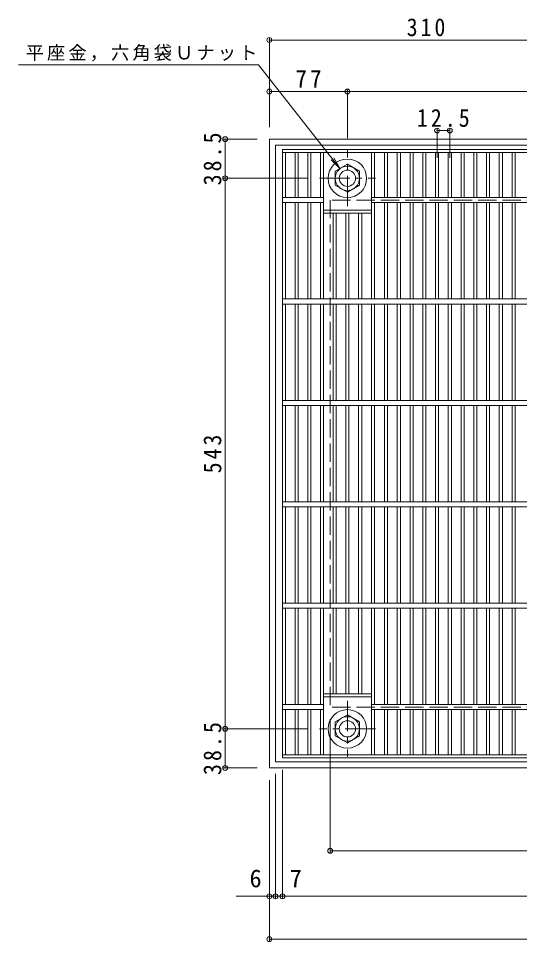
# Model space of a CAD drawing. Units: millimetres at full size, sheet at 1:6. Extents: x -939 to 958, y -826 to 774.
# Drawn here: x -939 to -444, y -238 to 672 of the extents above; entities that cross this region are included whole.
import ezdxf
from ezdxf.enums import TextEntityAlignment as Align

# ---------------------------------------------------------------- set-up
doc = ezdxf.new("R2010")
doc.units = ezdxf.units.MM
doc.header["$LTSCALE"] = 6
doc.header["$PDMODE"] = 32
doc.header["$PDSIZE"] = 4.8
doc.linetypes.add('CHAIN1', pattern=[8, 5, -1, 1, -1])
doc.linetypes.add('DASHED3', pattern=[4, 3, -1])
for name, color, linetype, lineweight in [('E-1', 2, 'Continuous', 9), ('E-2', 3, 'Continuous', 9), ('E-4', 7, 'Continuous', 9), ('E-5', 7, 'Continuous', 9)]:
    doc.layers.add(name, color=color, linetype=linetype, lineweight=lineweight)
doc.styles.add('ＭＳ ゴシック', font='')
doc.styles.get('ＭＳ ゴシック').set_extended_font_data('MS Gothic')

msp = doc.modelspace()

# ---------------------------------------------------------------- linework, layer by layer
at = {"layer": 'E-1'}
for p, q in [((-691.211, 553.031), (-691.211, -66.968)), ((-71.211, 553.031), (-691.211, 553.031)), ((-685.211, 547.031), (-685.211, -60.968)), ((-77.211, 547.031), (-685.211, 547.031)), ((-77.211, -60.968), (-685.211, -60.968))]:
    msp.add_line(p, q, dxfattribs=at)
at = {"layer": 'E-1', "linetype": 'CHAIN1'}
for p, q in [((-614.211, 486.895), (-614.211, 542.168)), ((-641.848, 514.532), (-586.575, 514.532)), ((-614.211, -0.832), (-614.211, -56.106)), ((-586.575, -28.469), (-641.848, -28.469))]:
    msp.add_line(p, q, dxfattribs=at)
at = {"layer": 'E-1', "linetype": 'DASHED3'}
for p, q in [((-631.211, 493.032), (-631.211, -6.969)), ((-131.211, 493.032), (-631.211, 493.032))]:
    msp.add_line(p, q, dxfattribs=at)
at = {"layer": 'E-1'}
msp.add_lwpolyline([(-71.211, 553.031), (-71.211, -66.968), (-691.211, -66.968)], dxfattribs=at)
for points in [[(-602.211, 521.459), (-602.211, 507.603), (-614.211, 500.674), (-626.211, 507.603), (-626.211, 521.459), (-614.211, 528.388)], [(-626.212, -35.397), (-626.212, -21.54), (-614.211, -14.612), (-602.212, -21.54), (-602.212, -35.397), (-614.211, -42.325)]]:
    msp.add_lwpolyline(points, close=True, dxfattribs=at)
at = {"layer": 'E-1', "linetype": 'DASHED3'}
msp.add_lwpolyline([(-131.211, 493.032), (-131.211, -6.969), (-631.211, -6.969)], dxfattribs=at)
at = {"layer": 'E-1'}
for centre, radius in [((-614.211, 514.532), 19), ((-614.211, 514.532), 12), ((-614.211, 514.532), 8), ((-614.211, -28.469), 19), ((-614.211, -28.469), 12), ((-614.211, -28.469), 8)]:
    msp.add_circle(centre, radius, dxfattribs=at)
at = {"layer": 'E-2'}
for p, q in [((-678.211, -56.969), (-678.211, 543.032)), ((-678.211, 543.032), (-84.211, 543.032)), ((-678.211, 540.031), (-84.211, 540.031)), ((-675.211, 495.531), (-675.211, 540.031)), ((-665.831, 495.531), (-665.831, 540.031)), ((-662.831, 495.531), (-662.831, 540.031)), ((-653.351, 495.531), (-653.351, 540.031)), ((-650.351, 495.531), (-650.351, 540.031)), ((-640.871, 495.531), (-640.871, 540.031)), ((-637.871, 395.531), (-637.871, 540.031)), ((-590.551, 395.531), (-590.551, 540.031)), ((-587.551, 495.531), (-587.551, 540.031)), ((-577.561, 495.531), (-577.561, 540.031)), ((-574.561, 495.531), (-574.561, 540.031)), ((-564.981, 495.531), (-564.981, 540.031)), ((-561.981, 495.531), (-561.981, 540.031)), ((-552.401, 495.531), (-552.401, 540.031)), ((-549.401, 495.531), (-549.401, 540.031)), ((-539.821, 495.531), (-539.821, 540.031)), ((-536.821, 495.531), (-536.821, 540.031)), ((-527.241, 495.531), (-527.241, 540.031)), ((-524.241, 495.531), (-524.241, 540.031)), ((-514.661, 495.531), (-514.661, 540.031)), ((-511.661, 495.531), (-511.661, 540.031)), ((-502.081, 495.531), (-502.081, 540.031)), ((-499.081, 495.531), (-499.081, 540.031)), ((-489.501, 495.531), (-489.501, 540.031)), ((-486.501, 495.531), (-486.501, 540.031)), ((-476.921, 495.531), (-476.921, 540.031)), ((-473.921, 495.531), (-473.921, 540.031)), ((-464.341, 495.531), (-464.341, 540.031)), ((-461.341, 495.531), (-461.341, 540.031)), ((-451.761, 495.531), (-451.761, 540.031)), ((-448.761, 495.531), (-448.761, 540.031)), ((-637.871, 495.531), (-678.211, 495.531)), ((-590.551, 495.531), (-171.871, 495.531)), ((-637.871, 490.531), (-678.211, 490.531)), ((-675.211, 395.531), (-675.211, 490.531)), ((-665.831, 395.531), (-665.831, 490.531)), ((-662.831, 395.531), (-662.831, 490.531)), ((-653.351, 395.531), (-653.351, 490.531)), ((-650.351, 395.531), (-650.351, 490.531)), ((-640.871, 395.531), (-640.871, 490.531)), ((-637.871, 483.032), (-590.551, 483.032)), ((-590.551, 490.531), (-171.871, 490.531)), ((-587.551, 395.531), (-587.551, 490.531)), ((-577.561, 395.531), (-577.561, 490.531)), ((-574.561, 395.531), (-574.561, 490.531)), ((-564.981, 395.531), (-564.981, 490.531)), ((-561.981, 395.531), (-561.981, 490.531)), ((-552.401, 395.531), (-552.401, 490.531)), ((-549.401, 395.531), (-549.401, 490.531)), ((-539.821, 395.531), (-539.821, 490.531)), ((-536.821, 395.531), (-536.821, 490.531)), ((-527.241, 395.531), (-527.241, 490.531)), ((-524.241, 395.531), (-524.241, 490.531)), ((-514.661, 395.531), (-514.661, 490.531)), ((-511.661, 395.531), (-511.661, 490.531)), ((-502.081, 395.531), (-502.081, 490.531)), ((-499.081, 395.531), (-499.081, 490.531)), ((-489.501, 395.531), (-489.501, 490.531)), ((-486.501, 395.531), (-486.501, 490.531)), ((-476.921, 395.531), (-476.921, 490.531)), ((-473.921, 395.531), (-473.921, 490.531)), ((-464.341, 395.531), (-464.341, 490.531)), ((-461.341, 395.531), (-461.341, 490.531)), ((-451.761, 395.531), (-451.761, 490.531)), ((-448.761, 395.531), (-448.761, 490.531)), ((-637.871, 480.032), (-590.551, 480.032)), ((-628.291, 395.531), (-628.291, 480.032)), ((-625.291, 395.531), (-625.291, 480.032)), ((-615.711, 395.531), (-615.711, 480.032)), ((-612.711, 395.531), (-612.711, 480.032)), ((-603.131, 395.531), (-603.131, 480.032)), ((-600.131, 395.531), (-600.131, 480.032)), ((-84.211, 395.531), (-678.211, 395.531)), ((-84.211, 390.531), (-678.211, 390.531)), ((-675.211, 295.531), (-675.211, 390.531)), ((-665.831, 295.531), (-665.831, 390.531)), ((-662.831, 295.531), (-662.831, 390.531)), ((-653.351, 295.531), (-653.351, 390.531)), ((-650.351, 295.531), (-650.351, 390.531)), ((-640.871, 390.531), (-640.871, 295.531)), ((-637.871, 390.531), (-637.871, 295.531)), ((-628.291, 390.531), (-628.291, 295.531)), ((-625.291, 390.531), (-625.291, 295.531)), ((-615.711, 390.531), (-615.711, 295.531)), ((-612.711, 390.531), (-612.711, 295.531)), ((-603.131, 390.531), (-603.131, 295.531)), ((-600.131, 390.531), (-600.131, 295.531)), ((-590.551, 390.531), (-590.551, 295.531)), ((-587.551, 390.531), (-587.551, 295.531)), ((-577.561, 295.531), (-577.561, 390.531)), ((-574.561, 295.531), (-574.561, 390.531)), ((-564.981, 295.531), (-564.981, 390.531)), ((-561.981, 295.531), (-561.981, 390.531)), ((-552.401, 295.531), (-552.401, 390.531)), ((-549.401, 295.531), (-549.401, 390.531)), ((-539.821, 295.531), (-539.821, 390.531)), ((-536.821, 295.531), (-536.821, 390.531)), ((-527.241, 295.531), (-527.241, 390.531)), ((-524.241, 295.531), (-524.241, 390.531)), ((-514.661, 295.531), (-514.661, 390.531)), ((-511.661, 295.531), (-511.661, 390.531)), ((-502.081, 295.531), (-502.081, 390.531)), ((-499.081, 295.531), (-499.081, 390.531)), ((-489.501, 295.531), (-489.501, 390.531)), ((-486.501, 295.531), (-486.501, 390.531)), ((-476.921, 295.531), (-476.921, 390.531)), ((-473.921, 295.531), (-473.921, 390.531)), ((-464.341, 295.531), (-464.341, 390.531)), ((-461.341, 295.531), (-461.341, 390.531)), ((-451.761, 295.531), (-451.761, 390.531)), ((-448.761, 295.531), (-448.761, 390.531)), ((-84.211, 295.531), (-678.211, 295.531)), ((-84.211, 290.531), (-678.211, 290.531)), ((-675.211, 195.531), (-675.211, 290.531)), ((-665.831, 195.531), (-665.831, 290.531)), ((-662.831, 195.531), (-662.831, 290.531)), ((-653.351, 195.531), (-653.351, 290.531)), ((-650.351, 195.531), (-650.351, 290.531)), ((-640.871, 290.531), (-640.871, 195.531)), ((-637.871, 290.531), (-637.871, 195.531)), ((-628.291, 290.531), (-628.291, 195.531)), ((-625.291, 290.531), (-625.291, 195.531)), ((-615.711, 290.531), (-615.711, 195.531)), ((-612.711, 290.531), (-612.711, 195.531)), ((-603.131, 290.531), (-603.131, 195.531)), ((-600.131, 290.531), (-600.131, 195.531)), ((-590.551, 290.531), (-590.551, 195.531)), ((-587.551, 290.531), (-587.551, 195.531)), ((-577.561, 195.531), (-577.561, 290.531)), ((-574.561, 195.531), (-574.561, 290.531)), ((-564.981, 195.531), (-564.981, 290.531)), ((-561.981, 195.531), (-561.981, 290.531)), ((-552.401, 195.531), (-552.401, 290.531)), ((-549.401, 195.531), (-549.401, 290.531)), ((-539.821, 195.531), (-539.821, 290.531)), ((-536.821, 195.531), (-536.821, 290.531)), ((-527.241, 195.531), (-527.241, 290.531)), ((-524.241, 195.531), (-524.241, 290.531)), ((-514.661, 195.531), (-514.661, 290.531)), ((-511.661, 195.531), (-511.661, 290.531)), ((-502.081, 195.531), (-502.081, 290.531)), ((-499.081, 195.531), (-499.081, 290.531)), ((-489.501, 195.531), (-489.501, 290.531)), ((-486.501, 195.531), (-486.501, 290.531)), ((-476.921, 195.531), (-476.921, 290.531)), ((-473.921, 195.531), (-473.921, 290.531)), ((-464.341, 195.531), (-464.341, 290.531)), ((-461.341, 195.531), (-461.341, 290.531)), ((-451.761, 195.531), (-451.761, 290.531)), ((-448.761, 195.531), (-448.761, 290.531)), ((-84.211, 195.531), (-678.211, 195.531)), ((-84.211, 190.531), (-678.211, 190.531)), ((-675.211, 95.531), (-675.211, 190.531)), ((-665.831, 95.531), (-665.831, 190.531)), ((-662.831, 95.531), (-662.831, 190.531)), ((-653.351, 95.531), (-653.351, 190.531)), ((-650.351, 95.531), (-650.351, 190.531)), ((-640.871, 190.531), (-640.871, 95.531)), ((-637.871, 190.531), (-637.871, 95.531)), ((-628.291, 190.531), (-628.291, 95.531)), ((-625.291, 190.531), (-625.291, 95.531)), ((-615.711, 190.531), (-615.711, 95.531)), ((-612.711, 190.531), (-612.711, 95.531)), ((-603.131, 190.531), (-603.131, 95.531)), ((-600.131, 190.531), (-600.131, 95.531)), ((-590.551, 190.531), (-590.551, 95.531)), ((-587.551, 190.531), (-587.551, 95.531)), ((-577.561, 95.531), (-577.561, 190.531)), ((-574.561, 95.531), (-574.561, 190.531)), ((-564.981, 95.531), (-564.981, 190.531)), ((-561.981, 95.531), (-561.981, 190.531)), ((-552.401, 95.531), (-552.401, 190.531)), ((-549.401, 95.531), (-549.401, 190.531)), ((-539.821, 95.531), (-539.821, 190.531)), ((-536.821, 95.531), (-536.821, 190.531)), ((-527.241, 95.531), (-527.241, 190.531)), ((-524.241, 95.531), (-524.241, 190.531)), ((-514.661, 95.531), (-514.661, 190.531)), ((-511.661, 95.531), (-511.661, 190.531)), ((-502.081, 95.531), (-502.081, 190.531)), ((-499.081, 95.531), (-499.081, 190.531)), ((-489.501, 95.531), (-489.501, 190.531)), ((-486.501, 95.531), (-486.501, 190.531)), ((-476.921, 95.531), (-476.921, 190.531)), ((-473.921, 95.531), (-473.921, 190.531)), ((-464.341, 95.531), (-464.341, 190.531)), ((-461.341, 95.531), (-461.341, 190.531)), ((-451.761, 95.531), (-451.761, 190.531)), ((-448.761, 95.531), (-448.761, 190.531)), ((-84.211, 95.531), (-678.211, 95.531)), ((-84.211, 90.531), (-678.211, 90.531)), ((-675.211, 90.531), (-675.211, -4.469)), ((-665.831, 90.531), (-665.831, -4.469)), ((-662.831, 90.531), (-662.831, -4.469)), ((-653.351, 90.531), (-653.351, -4.469)), ((-650.351, 90.531), (-650.351, -4.469)), ((-640.871, -4.469), (-640.871, 90.531)), ((-637.871, -53.968), (-637.871, 90.531)), ((-628.291, 6.031), (-628.291, 90.531)), ((-625.291, 6.031), (-625.291, 90.531)), ((-615.711, 6.031), (-615.711, 90.531)), ((-612.711, 6.031), (-612.711, 90.531)), ((-603.131, 6.031), (-603.131, 90.531)), ((-600.131, 6.031), (-600.131, 90.531)), ((-590.551, -53.968), (-590.551, 90.531)), ((-587.551, -4.469), (-587.551, 90.531)), ((-577.561, 90.531), (-577.561, -4.469)), ((-574.561, 90.531), (-574.561, -4.469)), ((-564.981, 90.531), (-564.981, -4.469)), ((-561.981, 90.531), (-561.981, -4.469)), ((-552.401, 90.531), (-552.401, -4.469)), ((-549.401, 90.531), (-549.401, -4.469)), ((-539.821, 90.531), (-539.821, -4.469)), ((-536.821, 90.531), (-536.821, -4.469)), ((-527.241, 90.531), (-527.241, -4.469)), ((-524.241, 90.531), (-524.241, -4.469)), ((-514.661, 90.531), (-514.661, -4.469)), ((-511.661, 90.531), (-511.661, -4.469)), ((-502.081, 90.531), (-502.081, -4.469)), ((-499.081, 90.531), (-499.081, -4.469)), ((-489.501, 90.531), (-489.501, -4.469)), ((-486.501, 90.531), (-486.501, -4.469)), ((-476.921, 90.531), (-476.921, -4.469)), ((-473.921, 90.531), (-473.921, -4.469)), ((-464.341, 90.531), (-464.341, -4.469)), ((-461.341, 90.531), (-461.341, -4.469)), ((-451.761, 90.531), (-451.761, -4.469)), ((-448.761, 90.531), (-448.761, -4.469)), ((-637.871, 6.031), (-590.551, 6.031)), ((-637.871, 3.031), (-590.551, 3.031)), ((-637.871, -4.469), (-678.211, -4.469)), ((-590.551, -4.469), (-171.871, -4.469)), ((-637.871, -9.469), (-678.211, -9.469)), ((-675.211, -9.469), (-675.211, -53.968)), ((-665.831, -9.469), (-665.831, -53.968)), ((-662.831, -9.469), (-662.831, -53.968)), ((-653.351, -9.469), (-653.351, -53.968)), ((-650.351, -9.469), (-650.351, -53.968)), ((-640.871, -9.469), (-640.871, -53.968)), ((-590.551, -9.469), (-171.871, -9.469)), ((-587.551, -9.469), (-587.551, -53.968)), ((-577.561, -9.469), (-577.561, -53.968)), ((-574.561, -9.469), (-574.561, -53.968)), ((-564.981, -9.469), (-564.981, -53.968)), ((-561.981, -9.469), (-561.981, -53.968)), ((-552.401, -9.469), (-552.401, -53.968)), ((-549.401, -9.469), (-549.401, -53.968)), ((-539.821, -9.469), (-539.821, -53.968)), ((-536.821, -9.469), (-536.821, -53.968)), ((-527.241, -9.469), (-527.241, -53.968)), ((-524.241, -9.469), (-524.241, -53.968)), ((-514.661, -9.469), (-514.661, -53.968)), ((-511.661, -9.469), (-511.661, -53.968)), ((-502.081, -9.469), (-502.081, -53.968)), ((-499.081, -9.469), (-499.081, -53.968)), ((-489.501, -9.469), (-489.501, -53.968)), ((-486.501, -9.469), (-486.501, -53.968)), ((-476.921, -9.469), (-476.921, -53.968)), ((-473.921, -9.469), (-473.921, -53.968)), ((-464.341, -9.469), (-464.341, -53.968)), ((-461.341, -9.469), (-461.341, -53.968)), ((-451.761, -9.469), (-451.761, -53.968)), ((-448.761, -9.469), (-448.761, -53.968)), ((-678.211, -53.968), (-84.211, -53.968)), ((-678.211, -56.969), (-84.211, -56.969))]:
    msp.add_line(p, q, dxfattribs=at)
at = {"layer": 'E-4'}
for p, q in [((-691.211, 652.664), (-691.211, 565.031)), ((-691.211, 650.864), (-381.211, 650.864)), ((-614.211, 601.944), (-614.211, 554.168)), ((-691.211, 600.144), (-614.211, 600.144)), ((-614.211, 600.144), (-148.211, 600.144)), ((-525.741, 563.363), (-525.741, 534.572)), ((-525.741, 561.563), (-513.161, 561.563)), ((-513.161, 563.363), (-513.161, 534.572)), ((-736.581, 553.031), (-703.211, 553.031)), ((-734.781, 553.031), (-734.781, 514.532)), ((-736.581, 514.532), (-653.848, 514.532)), ((-734.781, 514.532), (-734.781, -28.469)), ((-631.211, -150.535), (-631.211, -18.969)), ((-736.581, -28.469), (-653.848, -28.469)), ((-734.781, -28.469), (-734.781, -66.968)), ((-736.581, -66.968), (-703.211, -66.968)), ((-678.211, -195.402), (-678.211, -68.969)), ((-691.211, -237.594), (-691.211, -78.968)), ((-685.211, -195.402), (-685.211, -72.968)), ((-631.211, -148.735), (-131.211, -148.735)), ((-723.928, -193.602), (-685.211, -193.602)), ((-685.211, -193.602), (-678.211, -193.602)), ((-678.211, -193.602), (-84.211, -193.602)), ((-71.211, -235.794), (-691.211, -235.794))]:
    msp.add_line(p, q, dxfattribs=at)
for p in [(-691.211, 650.864), (-691.211, 600.144), (-614.211, 600.144), (-734.781, 553.031), (-525.741, 561.563), (-513.161, 561.563), (-734.781, 514.532), (-734.781, -28.469), (-734.781, -66.968), (-631.211, -148.735), (-691.211, -193.602), (-685.211, -193.602), (-678.211, -193.602), (-691.211, -235.794)]:
    msp.add_point(p, dxfattribs=at)
at = {"layer": 'E-5'}
for p, q in [((-702.03, 626.319), (-938.774, 626.319)), ((-621.26, 523.86), (-627.651, 534.603))]:
    msp.add_line(p, q, dxfattribs=at)
msp.add_lwpolyline([(-702.03, 626.319), (-621.26, 523.86), (-630.213, 532.583)], dxfattribs=at)

# ---------------------------------------------------------------- texts
at = {"layer": 'E-4', "color": 2, "style": 'ＭＳ ゴシック'}
for s, p in [('6', (-710.806, -190.002)), ('7', (-671.094, -190.002))]:
    msp.add_text(s, height=17.6, dxfattribs=at).set_placement(p, align=Align.BOTTOM_LEFT)
at = {"layer": 'E-4', "color": 2, "char_height": 17.6, "attachment_point": 7, "style": 'ＭＳ ゴシック'}
for s, insert in [('\\T1.27;\\W0.9;310', (-555.711, 654.464)), ('\\T1.27;\\W0.95;77', (-665.461, 603.744)), ('\\T1.28;\\W0.9;12.5', (-545.701, 565.024))]:
    msp.add_mtext(s, dxfattribs=dict(at, insert=insert))
at = {"layer": 'E-4', "color": 2, "char_height": 17.6, "attachment_point": 7, "rotation": 90, "style": 'ＭＳ ゴシック'}
for s, insert in [('\\T1.28;\\W0.9;38.5', (-738.381, 507.531)), ('\\T1.27;\\W0.9;543', (-738.381, 223.531)), ('\\T1.28;\\W0.9;38.5', (-738.381, -73.969))]:
    msp.add_mtext(s, dxfattribs=dict(at, insert=insert))
at = {"layer": 'E-5', "insert": (-931.681, 629.819), "char_height": 13.2, "attachment_point": 7, "style": 'ＭＳ ゴシック'}
msp.add_mtext('\\T1.17;平座金，六角袋Ｕナット', dxfattribs=at)

doc.saveas('drawing.dxf')
